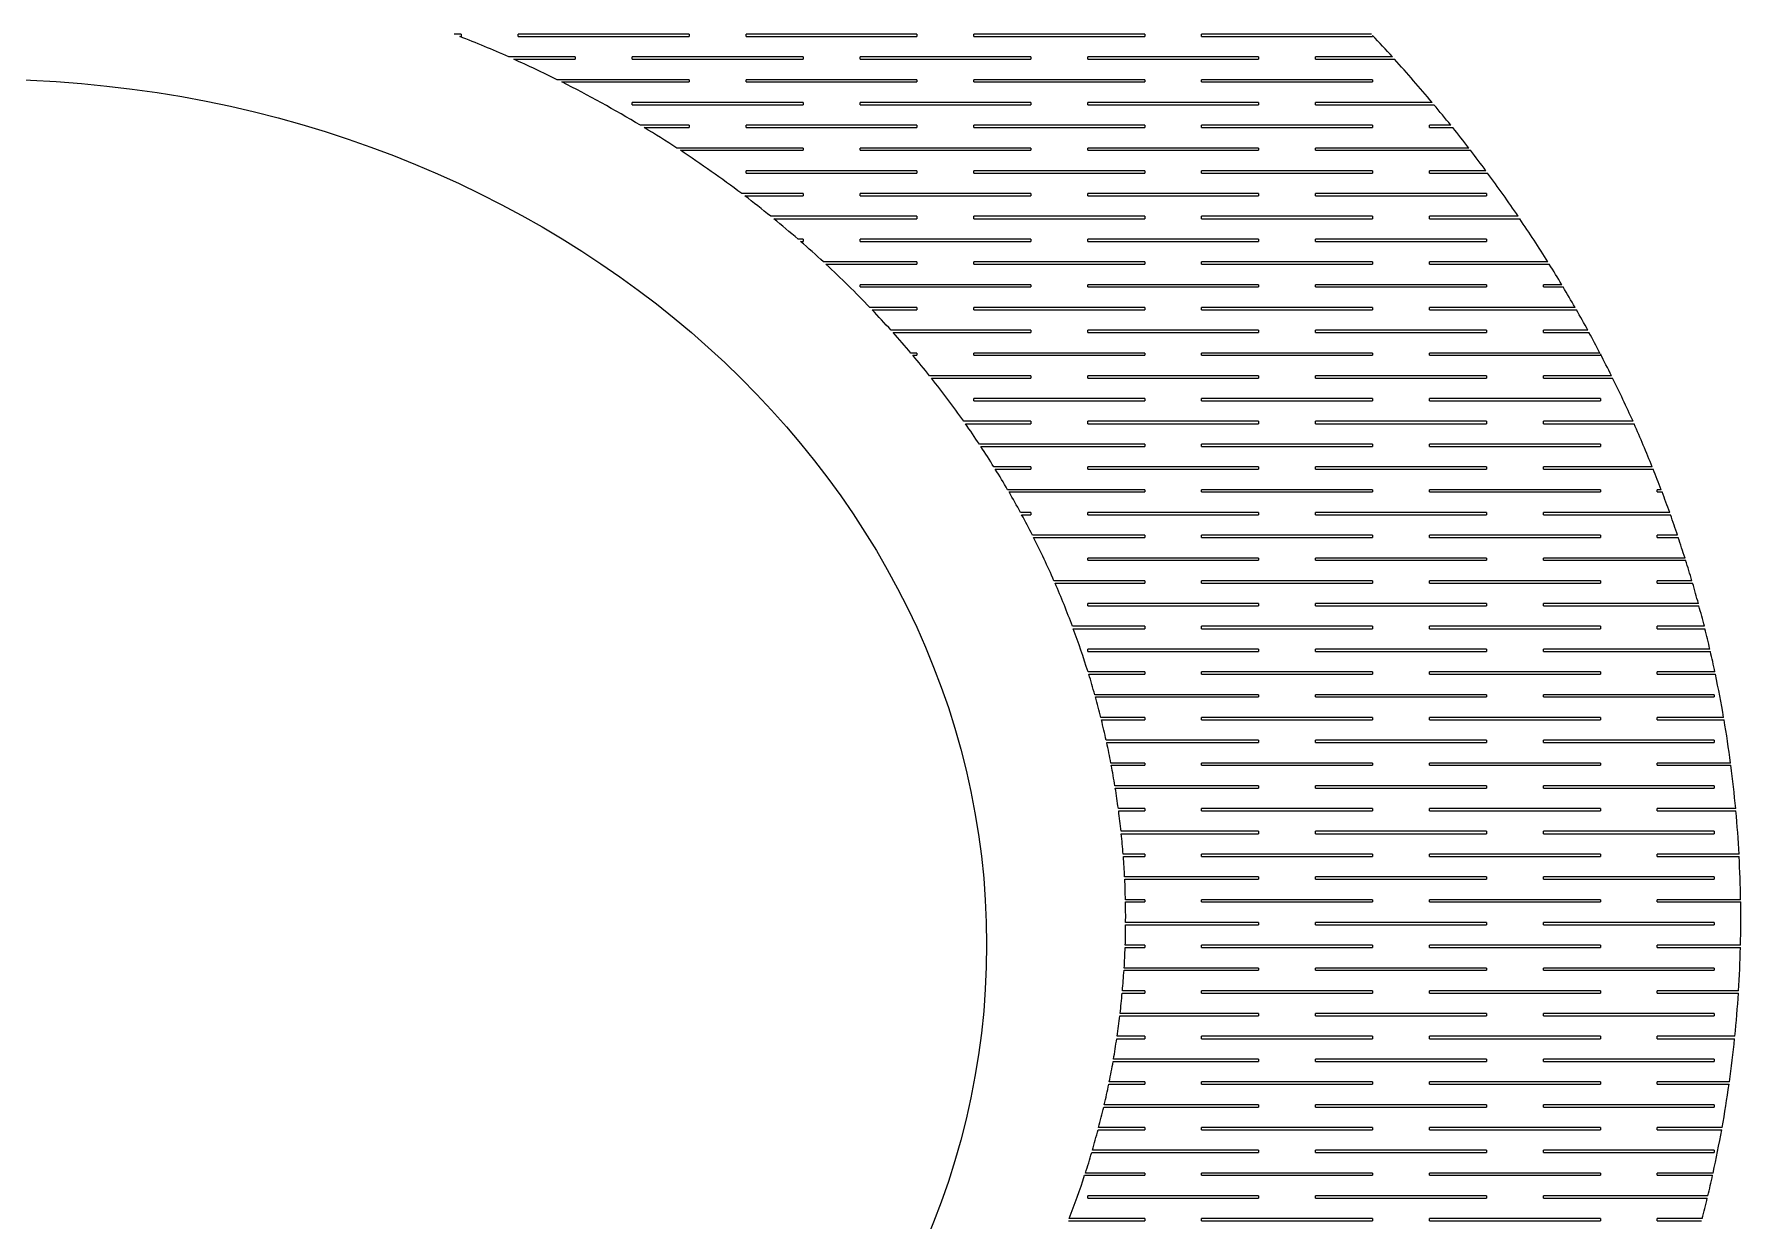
# Model space of a CAD drawing. Header units: millimetres. Extents: x 4 to 421, y -237 to -7.
# Drawn here: x 118 to 223.7, y -165.6 to -92.1 of the extents above; entities that cross this region are included whole.
import ezdxf

# ---------------------------------------------------------------- set-up
doc = ezdxf.new("R2010")
doc.units = ezdxf.units.MM
doc.header["$MEASUREMENT"] = 0
doc.layers.add('Layer 1', color=7, linetype='Continuous', lineweight=0)

msp = doc.modelspace()

# ---------------------------------------------------------------- linework, layer by layer
at = {"layer": 'Layer 1', "color": 5, "lineweight": 0, "true_color": 0x0000ff}
for p, q in [((144.48, -92.13), (144.03, -92.13)), ((144.39, -92.27), (144.48, -92.27)), ((144.48, -92.13), (144.48, -92.27)), ((148.01, -92.27), (148.01, -92.13)), ((158.59, -92.13), (148.01, -92.13)), ((148.01, -92.27), (158.59, -92.27)), ((158.59, -92.13), (158.59, -92.27)), ((162.12, -92.27), (162.12, -92.13)), ((172.7, -92.13), (162.12, -92.13)), ((162.12, -92.27), (172.7, -92.27)), ((172.7, -92.13), (172.7, -92.27)), ((186.81, -92.13), (176.23, -92.13)), ((176.23, -92.27), (176.23, -92.13)), ((176.23, -92.27), (186.81, -92.27)), ((186.81, -92.13), (186.81, -92.27)), ((190.34, -92.27), (190.34, -92.13)), ((200.85, -92.13), (190.34, -92.13)), ((190.34, -92.27), (200.93, -92.27)), ((200.93, -92.21), (200.93, -92.27)), ((151.54, -93.54), (147.42, -93.54)), ((147.73, -93.68), (151.54, -93.68)), ((151.54, -93.54), (151.54, -93.68)), ((155.06, -93.68), (155.06, -93.54)), ((165.65, -93.54), (155.06, -93.54)), ((155.06, -93.68), (165.65, -93.68)), ((165.65, -93.54), (165.65, -93.68)), ((169.18, -93.68), (169.18, -93.54)), ((179.76, -93.54), (169.18, -93.54)), ((169.18, -93.68), (179.76, -93.68)), ((179.76, -93.54), (179.76, -93.68)), ((193.87, -93.54), (183.29, -93.54)), ((183.29, -93.68), (183.29, -93.54)), ((183.29, -93.68), (193.87, -93.68)), ((193.87, -93.54), (193.87, -93.68)), ((197.4, -93.68), (197.4, -93.54)), ((202.16, -93.54), (197.4, -93.54)), ((197.4, -93.68), (202.28, -93.68)), ((158.59, -94.95), (150.42, -94.95)), ((150.7, -95.09), (158.59, -95.09)), ((158.59, -94.95), (158.59, -95.09)), ((162.12, -95.09), (162.12, -94.95)), ((172.7, -94.95), (162.12, -94.95)), ((162.12, -95.09), (172.7, -95.09)), ((172.7, -94.95), (172.7, -95.09)), ((186.81, -94.95), (176.23, -94.95)), ((176.23, -95.09), (176.23, -94.95)), ((176.23, -95.09), (186.81, -95.09)), ((186.81, -94.95), (186.81, -95.09)), ((190.34, -95.09), (190.34, -94.95)), ((200.93, -94.95), (190.34, -94.95)), ((190.34, -95.09), (200.93, -95.09)), ((200.93, -94.95), (200.93, -95.09)), ((155.06, -96.5), (155.06, -96.36)), ((165.65, -96.36), (155.06, -96.36)), ((155.06, -96.5), (165.65, -96.5)), ((165.65, -96.36), (165.65, -96.5)), ((169.18, -96.5), (169.18, -96.36)), ((179.76, -96.36), (169.18, -96.36)), ((169.18, -96.5), (179.76, -96.5)), ((179.76, -96.36), (179.76, -96.5)), ((193.87, -96.36), (183.29, -96.36)), ((183.29, -96.5), (183.29, -96.36)), ((183.29, -96.5), (193.87, -96.5)), ((193.87, -96.36), (193.87, -96.5)), ((197.4, -96.5), (197.4, -96.36)), ((204.62, -96.36), (197.4, -96.36)), ((197.4, -96.5), (204.73, -96.5)), ((158.59, -97.77), (155.58, -97.77)), ((155.81, -97.91), (158.59, -97.91)), ((158.59, -97.77), (158.59, -97.91)), ((162.12, -97.91), (162.12, -97.77)), ((172.7, -97.77), (162.12, -97.77)), ((162.12, -97.91), (172.7, -97.91)), ((172.7, -97.77), (172.7, -97.91)), ((186.81, -97.77), (176.23, -97.77)), ((176.23, -97.91), (176.23, -97.77)), ((176.23, -97.91), (186.81, -97.91)), ((186.81, -97.77), (186.81, -97.91)), ((190.34, -97.91), (190.34, -97.77)), ((200.93, -97.77), (190.34, -97.77)), ((190.34, -97.91), (200.93, -97.91)), ((200.93, -97.77), (200.93, -97.91)), ((204.45, -97.91), (204.45, -97.77)), ((205.77, -97.77), (204.45, -97.77)), ((204.45, -97.91), (205.89, -97.91)), ((165.65, -99.18), (157.83, -99.18)), ((158.05, -99.32), (165.65, -99.32)), ((165.65, -99.18), (165.65, -99.32)), ((169.18, -99.32), (169.18, -99.18)), ((179.76, -99.18), (169.18, -99.18)), ((169.18, -99.32), (179.76, -99.32)), ((179.76, -99.18), (179.76, -99.32)), ((193.87, -99.18), (183.29, -99.18)), ((183.29, -99.32), (183.29, -99.18)), ((183.29, -99.32), (193.87, -99.32)), ((193.87, -99.18), (193.87, -99.32)), ((197.4, -99.32), (197.4, -99.18)), ((206.88, -99.18), (197.4, -99.18)), ((197.4, -99.32), (206.99, -99.32)), ((162.12, -100.73), (162.12, -100.59)), ((172.7, -100.59), (162.12, -100.59)), ((162.12, -100.73), (172.7, -100.73)), ((172.7, -100.59), (172.7, -100.73)), ((186.81, -100.59), (176.23, -100.59)), ((176.23, -100.73), (176.23, -100.59)), ((176.23, -100.73), (186.81, -100.73)), ((186.81, -100.59), (186.81, -100.73)), ((190.34, -100.73), (190.34, -100.59)), ((200.93, -100.59), (190.34, -100.59)), ((190.34, -100.73), (200.93, -100.73)), ((200.93, -100.59), (200.93, -100.73)), ((204.45, -100.73), (204.45, -100.59)), ((207.95, -100.59), (204.45, -100.59)), ((204.45, -100.73), (208.05, -100.73)), ((165.65, -102), (161.85, -102)), ((162.04, -102.14), (165.65, -102.14)), ((165.65, -102), (165.65, -102.14)), ((169.18, -102.14), (169.18, -102)), ((179.76, -102), (169.18, -102)), ((169.18, -102.14), (179.76, -102.14)), ((179.76, -102), (179.76, -102.14)), ((193.87, -102), (183.29, -102)), ((183.29, -102.14), (183.29, -102)), ((183.29, -102.14), (193.87, -102.14)), ((193.87, -102), (193.87, -102.14)), ((207.98, -102), (197.4, -102)), ((197.4, -102.14), (197.4, -102)), ((197.4, -102.14), (207.98, -102.14)), ((207.98, -102), (207.98, -102.14)), ((172.7, -103.41), (163.65, -103.41)), ((163.83, -103.56), (172.7, -103.56)), ((172.7, -103.41), (172.7, -103.56)), ((186.81, -103.41), (176.23, -103.41)), ((176.23, -103.56), (176.23, -103.41)), ((176.23, -103.56), (186.81, -103.56)), ((186.81, -103.41), (186.81, -103.56)), ((200.93, -103.41), (190.34, -103.41)), ((190.34, -103.56), (190.34, -103.41)), ((190.34, -103.56), (200.93, -103.56)), ((200.93, -103.41), (200.93, -103.56)), ((204.45, -103.56), (204.45, -103.41)), ((209.95, -103.41), (204.45, -103.41)), ((204.45, -103.56), (210.04, -103.56)), ((165.65, -104.83), (165.34, -104.83)), ((165.5, -104.97), (165.65, -104.97)), ((165.65, -104.83), (165.65, -104.97)), ((169.18, -104.97), (169.18, -104.83)), ((179.76, -104.83), (169.18, -104.83)), ((169.18, -104.97), (179.76, -104.97)), ((179.76, -104.83), (179.76, -104.97)), ((193.87, -104.83), (183.29, -104.83)), ((183.29, -104.97), (183.29, -104.83)), ((183.29, -104.97), (193.87, -104.97)), ((193.87, -104.83), (193.87, -104.97)), ((207.98, -104.83), (197.4, -104.83)), ((197.4, -104.97), (197.4, -104.83)), ((197.4, -104.97), (207.98, -104.97)), ((207.98, -104.83), (207.98, -104.97)), ((172.7, -106.24), (166.92, -106.24)), ((167.07, -106.38), (172.7, -106.38)), ((172.7, -106.24), (172.7, -106.38)), ((186.81, -106.24), (176.23, -106.24)), ((176.23, -106.38), (176.23, -106.24)), ((176.23, -106.38), (186.81, -106.38)), ((186.81, -106.24), (186.81, -106.38)), ((200.93, -106.24), (190.34, -106.24)), ((190.34, -106.38), (190.34, -106.24)), ((190.34, -106.38), (200.93, -106.38)), ((200.93, -106.24), (200.93, -106.38)), ((204.45, -106.38), (204.45, -106.24)), ((211.79, -106.24), (204.45, -106.24)), ((204.45, -106.38), (211.87, -106.38)), ((169.18, -107.79), (169.18, -107.65)), ((179.76, -107.65), (169.18, -107.65)), ((169.18, -107.79), (179.76, -107.79)), ((179.76, -107.65), (179.76, -107.79)), ((193.87, -107.65), (183.29, -107.65)), ((183.29, -107.79), (183.29, -107.65)), ((183.29, -107.79), (193.87, -107.79)), ((193.87, -107.65), (193.87, -107.79)), ((207.98, -107.65), (197.4, -107.65)), ((197.4, -107.79), (197.4, -107.65)), ((197.4, -107.79), (207.98, -107.79)), ((207.98, -107.65), (207.98, -107.79)), ((211.51, -107.79), (211.51, -107.65)), ((212.65, -107.65), (211.51, -107.65)), ((211.51, -107.79), (212.73, -107.79)), ((172.7, -109.06), (169.79, -109.06)), ((169.93, -109.2), (172.7, -109.2)), ((172.7, -109.06), (172.7, -109.2)), ((186.81, -109.06), (176.23, -109.06)), ((176.23, -109.2), (176.23, -109.06)), ((176.23, -109.2), (186.81, -109.2)), ((186.81, -109.06), (186.81, -109.2)), ((200.93, -109.06), (190.34, -109.06)), ((190.34, -109.2), (190.34, -109.06)), ((190.34, -109.2), (200.93, -109.2)), ((200.93, -109.06), (200.93, -109.2)), ((204.45, -109.2), (204.45, -109.06)), ((213.47, -109.06), (204.45, -109.06)), ((204.45, -109.2), (213.55, -109.2)), ((179.76, -110.47), (171.1, -110.47)), ((171.23, -110.61), (179.76, -110.61)), ((179.76, -110.47), (179.76, -110.61)), ((193.87, -110.47), (183.29, -110.47)), ((183.29, -110.61), (183.29, -110.47)), ((183.29, -110.61), (193.87, -110.61)), ((193.87, -110.47), (193.87, -110.61)), ((207.98, -110.47), (197.4, -110.47)), ((197.4, -110.61), (197.4, -110.47)), ((197.4, -110.61), (207.98, -110.61)), ((207.98, -110.47), (207.98, -110.61)), ((211.51, -110.61), (211.51, -110.47)), ((214.26, -110.47), (211.51, -110.47)), ((211.51, -110.61), (214.33, -110.61)), ((172.7, -111.88), (172.33, -111.88)), ((172.45, -112.02), (172.7, -112.02)), ((172.7, -111.88), (172.7, -112.02)), ((186.81, -111.88), (176.23, -111.88)), ((176.23, -112.02), (176.23, -111.88)), ((176.23, -112.02), (186.81, -112.02)), ((186.81, -111.88), (186.81, -112.02)), ((200.93, -111.88), (190.34, -111.88)), ((190.34, -112.02), (190.34, -111.88)), ((190.34, -112.02), (200.93, -112.02)), ((200.93, -111.88), (200.93, -112.02)), ((204.45, -112.02), (204.45, -111.88)), ((215.01, -111.88), (204.45, -111.88)), ((204.45, -112.02), (215.04, -112.02)), ((215.04, -111.93), (215.04, -112.02)), ((179.76, -113.29), (173.49, -113.29)), ((173.6, -113.43), (179.76, -113.43)), ((179.76, -113.29), (179.76, -113.43)), ((193.87, -113.29), (183.29, -113.29)), ((183.29, -113.43), (183.29, -113.29)), ((183.29, -113.43), (193.87, -113.43)), ((193.87, -113.29), (193.87, -113.43)), ((207.98, -113.29), (197.4, -113.29)), ((197.4, -113.43), (197.4, -113.29)), ((197.4, -113.43), (207.98, -113.43)), ((207.98, -113.29), (207.98, -113.43)), ((211.51, -113.43), (211.51, -113.29)), ((215.72, -113.29), (211.51, -113.29)), ((211.51, -113.43), (215.79, -113.43)), ((186.81, -114.7), (176.23, -114.7)), ((176.23, -114.84), (176.23, -114.7)), ((176.23, -114.84), (186.81, -114.84)), ((186.81, -114.7), (186.81, -114.84)), ((200.93, -114.7), (190.34, -114.7)), ((190.34, -114.84), (190.34, -114.7)), ((190.34, -114.84), (200.93, -114.84)), ((200.93, -114.7), (200.93, -114.84)), ((204.45, -114.84), (204.45, -114.7)), ((215.04, -114.7), (204.45, -114.7)), ((204.45, -114.84), (215.04, -114.84)), ((215.04, -114.7), (215.04, -114.84)), ((179.76, -116.11), (175.61, -116.11)), ((175.71, -116.26), (179.76, -116.26)), ((179.76, -116.11), (179.76, -116.26)), ((183.29, -116.26), (183.29, -116.11)), ((193.87, -116.11), (183.29, -116.11)), ((183.29, -116.26), (193.87, -116.26)), ((193.87, -116.11), (193.87, -116.26)), ((207.98, -116.11), (197.4, -116.11)), ((197.4, -116.26), (197.4, -116.11)), ((197.4, -116.26), (207.98, -116.26)), ((207.98, -116.11), (207.98, -116.26)), ((211.51, -116.26), (211.51, -116.11)), ((217.06, -116.11), (211.51, -116.11)), ((211.51, -116.26), (217.12, -116.26)), ((186.81, -117.53), (176.57, -117.53)), ((176.66, -117.67), (186.81, -117.67)), ((186.81, -117.53), (186.81, -117.67)), ((200.93, -117.53), (190.34, -117.53)), ((190.34, -117.67), (190.34, -117.53)), ((190.34, -117.67), (200.93, -117.67)), ((200.93, -117.53), (200.93, -117.67)), ((204.45, -117.67), (204.45, -117.53)), ((215.04, -117.53), (204.45, -117.53)), ((204.45, -117.67), (215.04, -117.67)), ((215.04, -117.53), (215.04, -117.67)), ((179.76, -118.94), (177.47, -118.94)), ((177.56, -119.08), (179.76, -119.08)), ((179.76, -118.94), (179.76, -119.08)), ((183.29, -119.08), (183.29, -118.94)), ((193.87, -118.94), (183.29, -118.94)), ((183.29, -119.08), (193.87, -119.08)), ((193.87, -118.94), (193.87, -119.08)), ((207.98, -118.94), (197.4, -118.94)), ((197.4, -119.08), (197.4, -118.94)), ((197.4, -119.08), (207.98, -119.08)), ((207.98, -118.94), (207.98, -119.08)), ((211.51, -119.08), (211.51, -118.94)), ((218.25, -118.94), (211.51, -118.94)), ((211.51, -119.08), (218.31, -119.08)), ((186.81, -120.35), (178.32, -120.35)), ((178.41, -120.49), (186.81, -120.49)), ((186.81, -120.35), (186.81, -120.49)), ((200.93, -120.35), (190.34, -120.35)), ((190.34, -120.49), (190.34, -120.35)), ((190.34, -120.49), (200.93, -120.49)), ((200.93, -120.35), (200.93, -120.49)), ((204.45, -120.49), (204.45, -120.35)), ((215.04, -120.35), (204.45, -120.35)), ((204.45, -120.49), (215.04, -120.49)), ((215.04, -120.35), (215.04, -120.49)), ((218.56, -120.49), (218.56, -120.35)), ((218.81, -120.35), (218.56, -120.35)), ((218.56, -120.49), (218.86, -120.49)), ((179.76, -121.76), (179.12, -121.76)), ((179.19, -121.9), (179.76, -121.9)), ((179.76, -121.76), (179.76, -121.9)), ((183.29, -121.9), (183.29, -121.76)), ((193.87, -121.76), (183.29, -121.76)), ((183.29, -121.9), (193.87, -121.9)), ((193.87, -121.76), (193.87, -121.9)), ((207.98, -121.76), (197.4, -121.76)), ((197.4, -121.9), (197.4, -121.76)), ((197.4, -121.9), (207.98, -121.9)), ((207.98, -121.76), (207.98, -121.9)), ((211.51, -121.9), (211.51, -121.76)), ((219.33, -121.76), (211.51, -121.76)), ((211.51, -121.9), (219.38, -121.9)), ((186.81, -123.17), (179.86, -123.17)), ((179.93, -123.31), (186.81, -123.31)), ((186.81, -123.17), (186.81, -123.31)), ((200.93, -123.17), (190.34, -123.17)), ((190.34, -123.31), (190.34, -123.17)), ((190.34, -123.31), (200.93, -123.31)), ((200.93, -123.17), (200.93, -123.31)), ((204.45, -123.31), (204.45, -123.17)), ((215.04, -123.17), (204.45, -123.17)), ((204.45, -123.31), (215.04, -123.31)), ((215.04, -123.17), (215.04, -123.31)), ((218.56, -123.31), (218.56, -123.17)), ((219.82, -123.17), (218.56, -123.17)), ((218.56, -123.31), (219.86, -123.31)), ((183.29, -124.72), (183.29, -124.58)), ((193.87, -124.58), (183.29, -124.58)), ((183.29, -124.72), (193.87, -124.72)), ((193.87, -124.58), (193.87, -124.72)), ((207.98, -124.58), (197.4, -124.58)), ((197.4, -124.72), (197.4, -124.58)), ((197.4, -124.72), (207.98, -124.72)), ((207.98, -124.58), (207.98, -124.72)), ((211.51, -124.72), (211.51, -124.58)), ((220.28, -124.58), (211.51, -124.58)), ((211.51, -124.72), (220.32, -124.72)), ((186.81, -125.99), (181.19, -125.99)), ((181.26, -126.13), (186.81, -126.13)), ((186.81, -125.99), (186.81, -126.13)), ((200.93, -125.99), (190.34, -125.99)), ((190.34, -126.13), (190.34, -125.99)), ((190.34, -126.13), (200.93, -126.13)), ((200.93, -125.99), (200.93, -126.13)), ((204.45, -126.13), (204.45, -125.99)), ((215.04, -125.99), (204.45, -125.99)), ((204.45, -126.13), (215.04, -126.13)), ((215.04, -125.99), (215.04, -126.13)), ((218.56, -126.13), (218.56, -125.99)), ((220.71, -125.99), (218.56, -125.99)), ((218.56, -126.13), (220.75, -126.13)), ((183.29, -127.54), (183.29, -127.4)), ((193.87, -127.4), (183.29, -127.4)), ((183.29, -127.54), (193.87, -127.54)), ((193.87, -127.4), (193.87, -127.54)), ((207.98, -127.4), (197.4, -127.4)), ((197.4, -127.54), (197.4, -127.4)), ((197.4, -127.54), (207.98, -127.54)), ((207.98, -127.4), (207.98, -127.54)), ((211.51, -127.54), (211.51, -127.4)), ((221.11, -127.4), (211.51, -127.4)), ((211.51, -127.54), (221.14, -127.54)), ((186.81, -128.81), (182.34, -128.81)), ((182.39, -128.96), (186.81, -128.96)), ((186.81, -128.81), (186.81, -128.96)), ((200.93, -128.81), (190.34, -128.81)), ((190.34, -128.96), (190.34, -128.81)), ((190.34, -128.96), (200.93, -128.96)), ((200.93, -128.81), (200.93, -128.96)), ((204.45, -128.96), (204.45, -128.81)), ((215.04, -128.81), (204.45, -128.81)), ((204.45, -128.96), (215.04, -128.96)), ((215.04, -128.81), (215.04, -128.96)), ((218.56, -128.96), (218.56, -128.81)), ((221.48, -128.81), (218.56, -128.81)), ((218.56, -128.96), (221.51, -128.96)), ((183.29, -130.37), (183.29, -130.23)), ((193.87, -130.23), (183.29, -130.23)), ((183.29, -130.37), (193.87, -130.37)), ((193.87, -130.23), (193.87, -130.37)), ((207.98, -130.23), (197.4, -130.23)), ((197.4, -130.37), (197.4, -130.23)), ((197.4, -130.37), (207.98, -130.37)), ((207.98, -130.23), (207.98, -130.37)), ((211.51, -130.37), (211.51, -130.23)), ((221.82, -130.23), (211.51, -130.23)), ((211.51, -130.37), (221.85, -130.37)), ((186.81, -131.64), (183.3, -131.64)), ((183.35, -131.78), (186.81, -131.78)), ((186.81, -131.64), (186.81, -131.78)), ((200.93, -131.64), (190.34, -131.64)), ((190.34, -131.78), (190.34, -131.64)), ((190.34, -131.78), (200.93, -131.78)), ((200.93, -131.64), (200.93, -131.78)), ((204.45, -131.78), (204.45, -131.64)), ((215.04, -131.64), (204.45, -131.64)), ((204.45, -131.78), (215.04, -131.78)), ((215.04, -131.64), (215.04, -131.78)), ((218.56, -131.78), (218.56, -131.64)), ((222.13, -131.64), (218.56, -131.64)), ((218.56, -131.78), (222.16, -131.78)), ((193.87, -133.05), (183.72, -133.05)), ((183.76, -133.19), (193.87, -133.19)), ((193.87, -133.05), (193.87, -133.19)), ((207.98, -133.05), (197.4, -133.05)), ((197.4, -133.19), (197.4, -133.05)), ((197.4, -133.19), (207.98, -133.19)), ((207.98, -133.05), (207.98, -133.19)), ((222.09, -133.05), (211.51, -133.05)), ((211.51, -133.19), (211.51, -133.05)), ((211.51, -133.19), (222.09, -133.19)), ((222.09, -133.05), (222.09, -133.19)), ((186.81, -134.46), (184.09, -134.46)), ((184.13, -134.6), (186.81, -134.6)), ((186.81, -134.46), (186.81, -134.6)), ((200.93, -134.46), (190.34, -134.46)), ((190.34, -134.6), (190.34, -134.46)), ((190.34, -134.6), (200.93, -134.6)), ((200.93, -134.46), (200.93, -134.6)), ((215.04, -134.46), (204.45, -134.46)), ((204.45, -134.6), (204.45, -134.46)), ((204.45, -134.6), (215.04, -134.6)), ((215.04, -134.46), (215.04, -134.6)), ((218.56, -134.6), (218.56, -134.46)), ((222.67, -134.46), (218.56, -134.46)), ((218.56, -134.6), (222.7, -134.6)), ((193.87, -135.87), (184.43, -135.87)), ((184.46, -136.01), (193.87, -136.01)), ((193.87, -135.87), (193.87, -136.01)), ((207.98, -135.87), (197.4, -135.87)), ((197.4, -136.01), (197.4, -135.87)), ((197.4, -136.01), (207.98, -136.01)), ((207.98, -135.87), (207.98, -136.01)), ((222.09, -135.87), (211.51, -135.87)), ((211.51, -136.01), (211.51, -135.87)), ((211.51, -136.01), (222.09, -136.01)), ((222.09, -135.87), (222.09, -136.01)), ((186.81, -137.28), (184.72, -137.28)), ((184.74, -137.42), (186.81, -137.42)), ((186.81, -137.28), (186.81, -137.42)), ((200.93, -137.28), (190.34, -137.28)), ((190.34, -137.42), (190.34, -137.28)), ((190.34, -137.42), (200.93, -137.42)), ((200.93, -137.28), (200.93, -137.42)), ((215.04, -137.28), (204.45, -137.28)), ((204.45, -137.42), (204.45, -137.28)), ((204.45, -137.42), (215.04, -137.42)), ((215.04, -137.28), (215.04, -137.42)), ((218.56, -137.42), (218.56, -137.28)), ((223.1, -137.28), (218.56, -137.28)), ((218.56, -137.42), (223.12, -137.42)), ((193.87, -138.69), (184.97, -138.69)), ((184.99, -138.83), (193.87, -138.83)), ((193.87, -138.69), (193.87, -138.83)), ((207.98, -138.69), (197.4, -138.69)), ((197.4, -138.83), (197.4, -138.69)), ((197.4, -138.83), (207.98, -138.83)), ((207.98, -138.69), (207.98, -138.83)), ((222.09, -138.69), (211.51, -138.69)), ((211.51, -138.83), (211.51, -138.69)), ((211.51, -138.83), (222.09, -138.83)), ((222.09, -138.69), (222.09, -138.83)), ((186.81, -140.1), (185.18, -140.1)), ((185.2, -140.24), (186.81, -140.24)), ((186.81, -140.1), (186.81, -140.24)), ((200.93, -140.1), (190.34, -140.1)), ((190.34, -140.24), (190.34, -140.1)), ((190.34, -140.24), (200.93, -140.24)), ((200.93, -140.1), (200.93, -140.24)), ((215.04, -140.1), (204.45, -140.1)), ((204.45, -140.24), (204.45, -140.1)), ((204.45, -140.24), (215.04, -140.24)), ((215.04, -140.1), (215.04, -140.24)), ((218.56, -140.24), (218.56, -140.1)), ((223.42, -140.1), (218.56, -140.1)), ((218.56, -140.24), (223.43, -140.24)), ((193.87, -141.51), (185.35, -141.51)), ((185.36, -141.66), (193.87, -141.66)), ((193.87, -141.51), (193.87, -141.66)), ((207.98, -141.51), (197.4, -141.51)), ((197.4, -141.66), (197.4, -141.51)), ((197.4, -141.66), (207.98, -141.66)), ((207.98, -141.51), (207.98, -141.66)), ((222.09, -141.51), (211.51, -141.51)), ((211.51, -141.66), (211.51, -141.51)), ((211.51, -141.66), (222.09, -141.66)), ((222.09, -141.51), (222.09, -141.66)), ((186.81, -142.93), (185.48, -142.93)), ((185.49, -143.07), (186.81, -143.07)), ((186.81, -142.93), (186.81, -143.07)), ((200.93, -142.93), (190.34, -142.93)), ((190.34, -143.07), (190.34, -142.93)), ((190.34, -143.07), (200.93, -143.07)), ((200.93, -142.93), (200.93, -143.07)), ((215.04, -142.93), (204.45, -142.93)), ((204.45, -143.07), (204.45, -142.93)), ((204.45, -143.07), (215.04, -143.07)), ((215.04, -142.93), (215.04, -143.07)), ((218.56, -143.07), (218.56, -142.93)), ((223.63, -142.93), (218.56, -142.93)), ((218.56, -143.07), (223.63, -143.07)), ((193.87, -144.34), (185.57, -144.34)), ((185.58, -144.48), (193.87, -144.48)), ((193.87, -144.34), (193.87, -144.48)), ((207.98, -144.34), (197.4, -144.34)), ((197.4, -144.48), (197.4, -144.34)), ((197.4, -144.48), (207.98, -144.48)), ((207.98, -144.34), (207.98, -144.48)), ((222.09, -144.34), (211.51, -144.34)), ((211.51, -144.48), (211.51, -144.34)), ((211.51, -144.48), (222.09, -144.48)), ((222.09, -144.34), (222.09, -144.48)), ((186.81, -145.75), (185.62, -145.75)), ((185.62, -145.89), (186.81, -145.89)), ((186.81, -145.75), (186.81, -145.89)), ((200.93, -145.75), (190.34, -145.75)), ((190.34, -145.89), (190.34, -145.75)), ((190.34, -145.89), (200.93, -145.89)), ((200.93, -145.75), (200.93, -145.89)), ((215.04, -145.75), (204.45, -145.75)), ((204.45, -145.89), (204.45, -145.75)), ((204.45, -145.89), (215.04, -145.89)), ((215.04, -145.75), (215.04, -145.89)), ((218.56, -145.89), (218.56, -145.75)), ((223.72, -145.75), (218.56, -145.75)), ((218.56, -145.89), (223.73, -145.89)), ((193.87, -147.16), (185.63, -147.16)), ((185.63, -147.3), (193.87, -147.3)), ((193.87, -147.16), (193.87, -147.3)), ((207.98, -147.16), (197.4, -147.16)), ((197.4, -147.3), (197.4, -147.16)), ((197.4, -147.3), (207.98, -147.3)), ((207.98, -147.16), (207.98, -147.3)), ((222.09, -147.16), (211.51, -147.16)), ((211.51, -147.3), (211.51, -147.16)), ((211.51, -147.3), (222.09, -147.3)), ((222.09, -147.16), (222.09, -147.3)), ((185.6, -148.71), (186.81, -148.71)), ((186.81, -148.57), (185.61, -148.57)), ((186.81, -148.57), (186.81, -148.71)), ((200.93, -148.57), (190.34, -148.57)), ((190.34, -148.71), (190.34, -148.57)), ((190.34, -148.71), (200.93, -148.71)), ((200.93, -148.57), (200.93, -148.71)), ((215.04, -148.57), (204.45, -148.57)), ((204.45, -148.71), (204.45, -148.57)), ((204.45, -148.71), (215.04, -148.71)), ((215.04, -148.57), (215.04, -148.71)), ((218.56, -148.71), (218.56, -148.57)), ((223.71, -148.57), (218.56, -148.57)), ((218.56, -148.71), (223.71, -148.71)), ((193.87, -149.98), (185.54, -149.98)), ((193.87, -149.98), (193.87, -150.12)), ((207.98, -149.98), (197.4, -149.98)), ((197.4, -150.12), (197.4, -149.98)), ((207.98, -149.98), (207.98, -150.12)), ((222.09, -149.98), (211.51, -149.98)), ((211.51, -150.12), (211.51, -149.98)), ((222.09, -149.98), (222.09, -150.12)), ((185.53, -150.12), (193.87, -150.12)), ((197.4, -150.12), (207.98, -150.12)), ((211.51, -150.12), (222.09, -150.12)), ((185.42, -151.53), (186.81, -151.53)), ((186.81, -151.39), (185.43, -151.39)), ((186.81, -151.39), (186.81, -151.53)), ((200.93, -151.39), (190.34, -151.39)), ((190.34, -151.53), (190.34, -151.39)), ((190.34, -151.53), (200.93, -151.53)), ((200.93, -151.39), (200.93, -151.53)), ((215.04, -151.39), (204.45, -151.39)), ((204.45, -151.53), (204.45, -151.39)), ((204.45, -151.53), (215.04, -151.53)), ((215.04, -151.39), (215.04, -151.53)), ((218.56, -151.53), (218.56, -151.39)), ((223.6, -151.39), (218.56, -151.39)), ((218.56, -151.53), (223.59, -151.53)), ((185.27, -152.94), (193.87, -152.94)), ((193.87, -152.8), (185.29, -152.8)), ((193.87, -152.8), (193.87, -152.94)), ((207.98, -152.8), (197.4, -152.8)), ((197.4, -152.94), (197.4, -152.8)), ((197.4, -152.94), (207.98, -152.94)), ((207.98, -152.8), (207.98, -152.94)), ((222.09, -152.8), (211.51, -152.8)), ((211.51, -152.94), (211.51, -152.8)), ((211.51, -152.94), (222.09, -152.94)), ((222.09, -152.8), (222.09, -152.94)), ((186.81, -154.21), (185.11, -154.21)), ((186.81, -154.21), (186.81, -154.36)), ((200.93, -154.21), (190.34, -154.21)), ((190.34, -154.36), (190.34, -154.21)), ((200.93, -154.21), (200.93, -154.36)), ((215.04, -154.21), (204.45, -154.21)), ((204.45, -154.36), (204.45, -154.21)), ((215.04, -154.21), (215.04, -154.36)), ((218.56, -154.36), (218.56, -154.21)), ((223.37, -154.21), (218.56, -154.21)), ((185.08, -154.36), (186.81, -154.36)), ((190.34, -154.36), (200.93, -154.36)), ((204.45, -154.36), (215.04, -154.36)), ((218.56, -154.36), (223.35, -154.36)), ((184.86, -155.77), (193.87, -155.77)), ((193.87, -155.63), (184.88, -155.63)), ((193.87, -155.63), (193.87, -155.77)), ((207.98, -155.63), (197.4, -155.63)), ((197.4, -155.77), (197.4, -155.63)), ((197.4, -155.77), (207.98, -155.77)), ((207.98, -155.63), (207.98, -155.77)), ((222.09, -155.63), (211.51, -155.63)), ((211.51, -155.77), (211.51, -155.63)), ((211.51, -155.77), (222.09, -155.77)), ((222.09, -155.63), (222.09, -155.77)), ((184.59, -157.18), (186.81, -157.18)), ((186.81, -157.04), (184.62, -157.04)), ((186.81, -157.04), (186.81, -157.18)), ((200.93, -157.04), (190.34, -157.04)), ((190.34, -157.18), (190.34, -157.04)), ((190.34, -157.18), (200.93, -157.18)), ((200.93, -157.04), (200.93, -157.18)), ((215.04, -157.04), (204.45, -157.04)), ((204.45, -157.18), (204.45, -157.04)), ((204.45, -157.18), (215.04, -157.18)), ((215.04, -157.04), (215.04, -157.18)), ((218.56, -157.18), (218.56, -157.04)), ((223.03, -157.04), (218.56, -157.04)), ((218.56, -157.18), (223.01, -157.18)), ((193.87, -158.45), (184.31, -158.45)), ((193.87, -158.45), (193.87, -158.59)), ((207.98, -158.45), (197.4, -158.45)), ((197.4, -158.59), (197.4, -158.45)), ((207.98, -158.45), (207.98, -158.59)), ((222.09, -158.45), (211.51, -158.45)), ((211.51, -158.59), (211.51, -158.45)), ((222.09, -158.45), (222.09, -158.59)), ((184.28, -158.59), (193.87, -158.59)), ((197.4, -158.59), (207.98, -158.59)), ((211.51, -158.59), (222.09, -158.59)), ((183.92, -160), (186.81, -160)), ((186.81, -159.86), (183.96, -159.86)), ((186.81, -159.86), (186.81, -160)), ((200.93, -159.86), (190.34, -159.86)), ((190.34, -160), (190.34, -159.86)), ((190.34, -160), (200.93, -160)), ((200.93, -159.86), (200.93, -160)), ((215.04, -159.86), (204.45, -159.86)), ((204.45, -160), (204.45, -159.86)), ((204.45, -160), (215.04, -160)), ((215.04, -159.86), (215.04, -160)), ((218.56, -160), (218.56, -159.86)), ((222.58, -159.86), (218.56, -159.86)), ((218.56, -160), (222.55, -160)), ((183.53, -161.41), (193.87, -161.41)), ((193.87, -161.27), (183.57, -161.27)), ((193.87, -161.27), (193.87, -161.41)), ((207.98, -161.27), (197.4, -161.27)), ((197.4, -161.41), (197.4, -161.27)), ((197.4, -161.41), (207.98, -161.41)), ((207.98, -161.27), (207.98, -161.41)), ((211.51, -161.41), (211.51, -161.27)), ((222.09, -161.27), (211.51, -161.27)), ((211.51, -161.41), (222.09, -161.41)), ((222.09, -161.27), (222.09, -161.41)), ((186.81, -162.68), (183.14, -162.68)), ((186.81, -162.68), (186.81, -162.82)), ((200.93, -162.68), (190.34, -162.68)), ((190.34, -162.82), (190.34, -162.68)), ((200.93, -162.68), (200.93, -162.82)), ((204.45, -162.82), (204.45, -162.68)), ((215.04, -162.68), (204.45, -162.68)), ((215.04, -162.68), (215.04, -162.82)), ((218.56, -162.82), (218.56, -162.68)), ((222.02, -162.68), (218.56, -162.68)), ((183.09, -162.82), (186.81, -162.82)), ((190.34, -162.82), (200.93, -162.82)), ((204.45, -162.82), (215.04, -162.82)), ((218.56, -162.82), (221.99, -162.82)), ((183.29, -164.23), (183.29, -164.09)), ((193.87, -164.09), (183.29, -164.09)), ((183.29, -164.23), (193.87, -164.23)), ((193.87, -164.09), (193.87, -164.23)), ((207.98, -164.09), (197.4, -164.09)), ((197.4, -164.23), (197.4, -164.09)), ((197.4, -164.23), (207.98, -164.23)), ((207.98, -164.09), (207.98, -164.23)), ((211.51, -164.23), (211.51, -164.09)), ((221.7, -164.09), (211.51, -164.09)), ((211.51, -164.23), (221.66, -164.23)), ((182.09, -165.64), (186.81, -165.64)), ((186.81, -165.5), (182.14, -165.5)), ((186.81, -165.5), (186.81, -165.64)), ((200.93, -165.5), (190.34, -165.5)), ((190.34, -165.64), (190.34, -165.5)), ((190.34, -165.64), (200.93, -165.64)), ((200.93, -165.5), (200.93, -165.64)), ((204.45, -165.64), (204.45, -165.5)), ((215.04, -165.5), (204.45, -165.5)), ((204.45, -165.64), (215.04, -165.64)), ((215.04, -165.5), (215.04, -165.64)), ((218.56, -165.64), (218.56, -165.5)), ((221.34, -165.5), (218.56, -165.5)), ((218.56, -165.64), (221.31, -165.64))]:
    msp.add_line(p, q, dxfattribs=at)
at = {"layer": 'Layer 1', "color": 1, "lineweight": 0, "true_color": 0xff0000}
msp.add_ellipse((114.58, -148.53), major_axis=(62.44, 0), ratio=0.858757, dxfattribs=at)
at = {"layer": 'Layer 1', "color": 5, "lineweight": 0, "true_color": 0x0000ff}
for points in [[(147.42, -93.54), (146.42, -93.09), (145.41, -92.67), (144.39, -92.27)], [(202.16, -93.54), (201.75, -93.09), (201.34, -92.65), (200.93, -92.21)], [(150.42, -94.95), (149.53, -94.51), (148.64, -94.08), (147.73, -93.68)], [(204.62, -96.36), (203.86, -95.45), (203.08, -94.56), (202.28, -93.68)], [(155.58, -97.77), (153.98, -96.82), (152.36, -95.92), (150.7, -95.09)], [(205.77, -97.77), (205.43, -97.34), (205.08, -96.92), (204.73, -96.5)], [(157.83, -99.18), (157.16, -98.75), (156.49, -98.32), (155.81, -97.91)], [(206.88, -99.18), (206.55, -98.75), (206.22, -98.33), (205.89, -97.91)], [(161.85, -102), (160.61, -101.07), (159.34, -100.17), (158.05, -99.32)], [(207.95, -100.59), (207.63, -100.17), (207.31, -99.74), (206.99, -99.32)], [(209.95, -103.41), (209.33, -102.51), (208.7, -101.61), (208.05, -100.73)], [(163.65, -103.41), (163.12, -102.98), (162.58, -102.56), (162.04, -102.14)], [(165.34, -104.83), (164.84, -104.39), (164.34, -103.97), (163.83, -103.56)], [(211.79, -106.24), (211.22, -105.33), (210.64, -104.44), (210.04, -103.56)], [(166.92, -106.24), (166.45, -105.81), (165.98, -105.38), (165.5, -104.97)], [(169.79, -109.06), (168.91, -108.14), (168, -107.24), (167.07, -106.38)], [(212.65, -107.65), (212.39, -107.22), (212.14, -106.8), (211.87, -106.38)], [(213.47, -109.06), (213.23, -108.63), (212.98, -108.21), (212.73, -107.79)], [(171.1, -110.47), (170.71, -110.04), (170.32, -109.62), (169.93, -109.2)], [(214.26, -110.47), (214.03, -110.04), (213.79, -109.62), (213.55, -109.2)], [(172.33, -111.88), (171.97, -111.45), (171.6, -111.03), (171.23, -110.61)], [(215.01, -111.88), (214.79, -111.46), (214.56, -111.03), (214.33, -110.61)], [(173.49, -113.29), (173.15, -112.86), (172.8, -112.44), (172.45, -112.02)], [(215.72, -113.29), (215.5, -112.84), (215.27, -112.39), (215.04, -111.93)], [(175.61, -116.11), (174.96, -115.2), (174.3, -114.31), (173.6, -113.43)], [(217.06, -116.11), (216.65, -115.21), (216.23, -114.32), (215.79, -113.43)], [(176.57, -117.53), (176.29, -117.1), (176, -116.67), (175.71, -116.26)], [(218.25, -118.94), (217.89, -118.04), (217.51, -117.14), (217.12, -116.26)], [(177.47, -118.94), (177.21, -118.51), (176.94, -118.09), (176.66, -117.67)], [(178.32, -120.35), (178.08, -119.92), (177.82, -119.5), (177.56, -119.08)], [(218.81, -120.35), (218.64, -119.92), (218.48, -119.5), (218.31, -119.08)], [(179.12, -121.76), (178.89, -121.33), (178.65, -120.91), (178.41, -120.49)], [(219.33, -121.76), (219.17, -121.33), (219.02, -120.91), (218.86, -120.49)], [(179.86, -123.17), (179.64, -122.74), (179.42, -122.32), (179.19, -121.9)], [(219.82, -123.17), (219.67, -122.75), (219.53, -122.32), (219.38, -121.9)], [(181.19, -125.99), (180.8, -125.09), (180.38, -124.19), (179.93, -123.31)], [(220.28, -124.58), (220.14, -124.16), (220, -123.73), (219.86, -123.31)], [(220.71, -125.99), (220.58, -125.57), (220.45, -125.14), (220.32, -124.72)], [(182.34, -128.81), (182, -127.91), (181.64, -127.02), (181.26, -126.13)], [(221.11, -127.4), (220.99, -126.98), (220.87, -126.56), (220.75, -126.13)], [(221.48, -128.81), (221.37, -128.39), (221.26, -127.97), (221.14, -127.54)], [(183.3, -131.64), (183.02, -130.73), (182.72, -129.84), (182.39, -128.96)], [(221.82, -130.23), (221.72, -129.8), (221.62, -129.38), (221.51, -128.96)], [(222.13, -131.64), (222.04, -131.21), (221.95, -130.79), (221.85, -130.37)], [(183.72, -133.05), (183.6, -132.62), (183.48, -132.2), (183.35, -131.78)], [(222.67, -134.46), (222.52, -133.56), (222.35, -132.67), (222.16, -131.78)], [(184.09, -134.46), (183.99, -134.03), (183.88, -133.61), (183.76, -133.19)], [(184.43, -135.87), (184.33, -135.45), (184.23, -135.02), (184.13, -134.6)], [(223.1, -137.28), (222.98, -136.38), (222.85, -135.49), (222.7, -134.6)], [(184.72, -137.28), (184.64, -136.86), (184.55, -136.43), (184.46, -136.01)], [(184.97, -138.69), (184.9, -138.27), (184.82, -137.84), (184.74, -137.42)], [(223.42, -140.1), (223.33, -139.21), (223.23, -138.31), (223.12, -137.42)], [(185.18, -140.1), (185.12, -139.68), (185.06, -139.26), (184.99, -138.83)], [(185.35, -141.51), (185.3, -141.09), (185.25, -140.67), (185.2, -140.24)], [(223.63, -142.93), (223.58, -142.03), (223.51, -141.14), (223.43, -140.24)], [(185.48, -142.93), (185.44, -142.5), (185.41, -142.08), (185.36, -141.66)], [(185.57, -144.34), (185.55, -143.91), (185.52, -143.49), (185.49, -143.07)], [(223.72, -145.75), (223.71, -144.85), (223.68, -143.96), (223.63, -143.07)], [(185.62, -145.75), (185.61, -145.32), (185.6, -144.9), (185.58, -144.48)], [(185.63, -147.16), (185.64, -146.74), (185.63, -146.31), (185.62, -145.89)], [(223.71, -148.57), (223.74, -147.68), (223.74, -146.78), (223.73, -145.89)], [(185.61, -148.57), (185.62, -148.15), (185.63, -147.72), (185.63, -147.3)], [(185.54, -149.98), (185.57, -149.56), (185.59, -149.13), (185.6, -148.71)], [(223.6, -151.39), (223.65, -150.5), (223.69, -149.61), (223.71, -148.71)], [(185.43, -151.39), (185.47, -150.97), (185.5, -150.55), (185.53, -150.12)], [(185.29, -152.8), (185.34, -152.38), (185.38, -151.96), (185.42, -151.53)], [(223.37, -154.21), (223.46, -153.32), (223.53, -152.43), (223.59, -151.53)], [(185.11, -154.21), (185.17, -153.79), (185.22, -153.37), (185.27, -152.94)], [(184.88, -155.63), (184.95, -155.2), (185.02, -154.78), (185.08, -154.36)], [(223.03, -157.04), (223.15, -156.14), (223.26, -155.25), (223.35, -154.36)], [(184.62, -157.04), (184.7, -156.61), (184.78, -156.19), (184.86, -155.77)], [(184.31, -158.45), (184.41, -158.03), (184.5, -157.6), (184.59, -157.18)], [(222.58, -159.86), (222.74, -158.97), (222.88, -158.07), (223.01, -157.18)], [(183.96, -159.86), (184.07, -159.44), (184.18, -159.01), (184.28, -158.59)], [(183.57, -161.27), (183.7, -160.85), (183.81, -160.42), (183.92, -160)], [(222.02, -162.68), (222.21, -161.79), (222.39, -160.9), (222.55, -160)], [(183.14, -162.68), (183.28, -162.26), (183.41, -161.84), (183.53, -161.41)], [(182.14, -165.5), (182.48, -164.62), (182.8, -163.72), (183.09, -162.82)], [(221.7, -164.09), (221.8, -163.67), (221.89, -163.25), (221.99, -162.82)], [(221.34, -165.5), (221.45, -165.08), (221.56, -164.66), (221.66, -164.23)]]:
    msp.add_open_spline(points, degree=3, dxfattribs=at)

doc.saveas('drawing.dxf')
